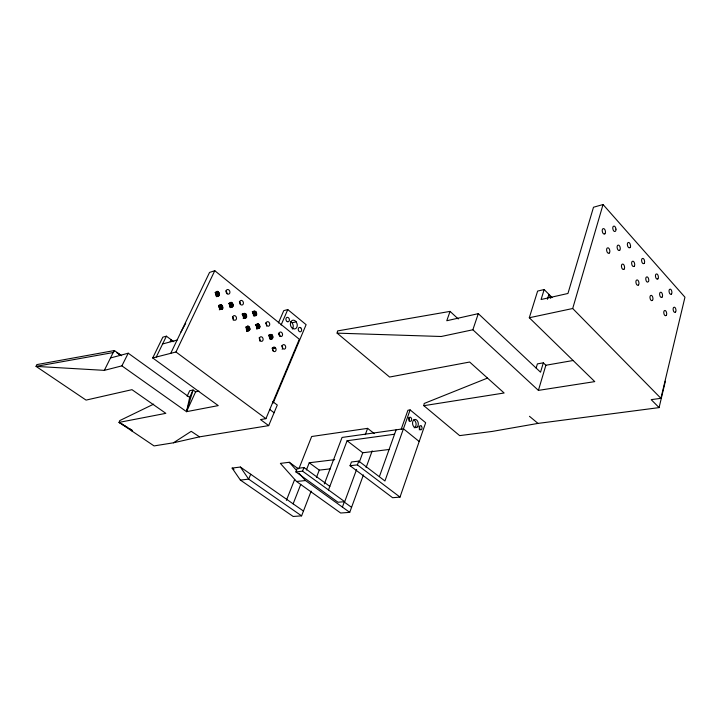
<?xml version="1.0" encoding="UTF-8"?>
<svg xmlns="http://www.w3.org/2000/svg" width="721" height="721" viewBox="0 0 721 721"><rect width="100%" height="100%" fill="white"/><g stroke="black" fill="none" stroke-linecap="round" stroke-linejoin="round"><path stroke-width="1.08" d="M272.736 337.933L269.645 338.69L269.239 335.923L272.331 335.157C274.62 345.17 264.012 332.336 272.331 335.157M259.884 327.019C257.145 317.006 253.738 333.336 259.884 327.019L256.649 328.352L259.722 327.55M249.899 329.362C247.096 319.277 243.68 335.743 249.899 329.362L246.663 330.696L249.736 329.903M253.431 315.582L253.549 313.869L252.629 312.382L255.703 311.535C260.047 320.908 247.123 311.31 255.703 311.535M256.802 327.821L256.55 326.063L255.387 324.883M246.483 316.988L243.419 317.826L243.536 316.104L242.607 314.608L245.672 313.761C250.079 323.206 236.957 313.518 245.672 313.761M246.825 330.164L246.24 327.893L249.313 327.082M232.189 302.991L229.143 303.874L230.134 306.587L233.18 305.713C230.387 295.493 226.773 312.031 233.18 305.713M219.481 294.772C216.661 284.453 212.938 301.099 219.481 294.772L216.273 296.232L219.31 295.313M222.636 308.462L219.59 309.345L219.716 307.588L218.742 306.074L221.789 305.181C226.34 314.807 212.812 304.893 221.789 305.181M216.444 295.691L215.444 292.951L218.481 292.023M665.357 381.247L659.093 407.608L537.992 423.407L492.209 431.428L459.656 435.619L423.849 405.68L424.173 403.472L487.432 378.11M423.849 405.68L504.132 392.999L469.65 362.032L389.592 377.038L337.104 333.138L337.59 330.912L450.066 311.391L458.268 318.97M121.642 355.714L114.414 350.541L36.798 364.61L36.05 366.394L104.347 370.36L121.894 365.862L186.523 411.664L189.677 397.397L193.084 389.998L195.625 391.836L198.906 391.152M659.093 407.608L651.198 399.65L660.923 398.316L684.95 297.205L603.044 204.53L593.5 207.242L567.95 293.474L541.092 299.512L544.166 289.554L552.079 297.539M660.923 398.316L572.699 308.507L603.044 204.53M536.145 368.025L537.388 363.88L543.328 362.834L540.534 372.198L478.302 313.644L446.777 320.737L450.066 311.391M544.166 289.554L537.623 291.068L529.304 317.745L594.762 381.616L538.407 390.385L545.869 365.25L543.328 362.834M173.797 341.709L166.398 336.184L162.838 337.167L152.708 357.958L218.256 405.608L186.523 411.664L193.084 389.998L189.686 390.719L187.127 396.253M547.383 299.314L548.906 294.339L550.709 298.377M131.871 430.969L132.087 430.329M337.104 333.138L441.234 336.5L472.859 329.767L478.302 313.644M410.132 409.907L384.942 480.988L358.788 461.116L351.442 461.981L350.055 465.721L392.612 497.715L400.011 497.102L425.669 422.722L410.132 409.907L407.933 410.249L401.236 429.103M272.808 401.66L277.288 405.049L268.69 425.624L199.501 436.854L173.437 442.802L154.051 445.92L119.118 422.38L119.731 420.604L153.681 404.13M379.453 476.437L396.126 429.824M298.377 468.857L289.283 462.278L280.37 463.387L296.538 481.493L340.673 513.019L349.73 512.361L363.411 474.896M366.088 467.578L372.198 450.823M114.089 350.676L104.347 370.36M350.055 465.721L357.391 464.883L358.788 461.116M342.394 507.088L344.25 502.059L351.56 507.341M329.83 486.378L303.974 467.568L297.322 468.353L295.907 471.922L337.987 502.231L344.701 501.681L356.616 469.416M359.301 462.134L362.762 452.77L389.313 449.453M365.286 434.664L367.62 428.355L374.244 433.564M328.488 489.938L347.098 440.747L394.549 434.231M324.324 483.935L342.06 437.44L403.445 428.788L419.189 441.504M303.46 511.054L240.381 467.037L232.126 468.082L240.381 480.078L293.177 516.47L301.603 515.857L311.157 491.109M316.429 477.464L319.268 470.119L330.371 468.857M293.132 503.844L300.783 484.332M306.416 469.957L309.237 462.765L334.724 459.665M295.907 471.922L302.559 471.155L303.974 467.568M286.39 500.374L294.682 479.429M299.233 467.92L311.661 436.511L367.62 428.355M250.71 474.247L248.673 479.141L240.381 480.078M268.69 425.624L260.506 419.586L265.923 418.667L299.314 339.249L214.786 270.699L209.55 272.43L170.733 353.335M273.151 403.102L306.11 324.675L287.769 309.561L283.768 310.643L278.414 322.963M281.091 325.018L287.769 309.561M186.523 411.664L195.625 391.836M152.708 357.958L175.969 351.992L214.786 270.699M170.183 341.646L171.12 339.708L172.184 341.664M156.268 357.048L166.398 336.184M121.894 365.862L128.23 353.209L189.677 397.397M114.414 350.541L113.413 352.506L36.05 366.394L86.06 400.101L131.979 389.673L165.848 413.34L119.118 422.38L131.159 429.761M180.881 332.192L185.667 323.414M173.437 442.802L191.209 431.329L199.501 436.854M414.205 427.814L414.836 427.463A4.11 2.848 81.7 0 0 415.945 422.948L415.611 421.947A4.11 2.848 81.7 0 0 413.782 419.955M629.866 247.582L629.127 247.781A2.641 1.433 77 0 1 627.694 246.167L627.378 244.798A2.803 1.523 77 0 1 627.964 242.653L628.703 242.463A2.641 1.433 77 0 1 630.136 244.077L630.451 245.446M215.471 292.212L217.49 291.59M214.966 292.663L218.003 291.735M215.858 293.375L218.896 292.447M216.192 293.898L219.22 292.969M216.399 294.483L219.436 293.564M216.489 295.096L219.526 294.177M216.994 296.376L219.022 295.763M216.606 296.701L218.625 296.088M218.778 305.353L220.806 304.758M219.283 305.488L221.311 304.893M229.197 303.153L231.225 302.568M228.674 303.595L231.72 302.703M219.166 306.488L222.203 305.605M219.49 307.011L222.528 306.128M229.557 304.289L232.604 303.406M219.716 307.588L222.762 306.704M229.873 304.803L232.928 303.92M219.806 308.2L222.852 307.326M230.089 305.389L233.135 304.505M219.761 308.804L222.807 307.921M230.179 305.992L233.225 305.118M219.301 309.796L222.338 308.912M229.963 307.128L233.018 306.245M230.693 307.281L232.73 306.695M230.314 307.606L232.351 307.02M242.193 313.941L244.239 313.374M242.68 313.914L244.725 313.347M242.148 314.329L245.212 313.482M252.242 311.715L254.288 311.148M252.72 311.697L254.765 311.13M253.197 311.823L255.243 311.256M243.013 315.014L246.077 314.176M243.328 315.528L246.393 314.68M253.026 312.788L256.099 311.95M253.341 313.302L256.415 312.454M243.536 316.104L246.6 315.257M253.549 313.869L256.613 313.022M243.626 316.708L246.69 315.861M243.581 317.294L246.645 316.456M253.639 314.464L256.703 313.626M253.594 315.05L256.667 314.212M243.139 318.276L246.203 317.438M254.459 315.302L256.505 314.744M243.788 318.322L245.834 317.763M254.189 315.744L256.234 315.185M253.819 316.059L255.865 315.51M110.655 357.931L128.23 353.209M162.622 343.962L177.096 340.069M245.915 326.811L247.961 326.271M246.402 326.937L248.448 326.406M255.937 324.486L257.983 323.945M245.834 327.487L248.907 326.676M256.415 324.612L258.469 324.071M255.847 325.162L258.92 324.351M256.234 325.559L259.317 324.756M246.555 328.397L249.628 327.595M256.55 326.063L259.623 325.261M246.78 328.965L249.854 328.163M256.757 326.631L259.83 325.829M246.861 329.569L249.935 328.767M256.847 327.235L259.921 326.433M247.411 330.885L249.457 330.353M246.591 331.399L249.087 330.678M257.397 328.524L259.452 327.992M256.595 329.037L259.082 328.325M290.554 321.521A4.452 3.353 75.2 0 1 292.122 322.837L296.142 321.809L297.097 323.882A4.47 3.353 75.3 0 1 295.673 328.614C293.375 329.921 290.96 327.532 290.536 325.324A4.47 3.353 75.3 0 1 291.978 320.584L292.789 320.259A4.47 3.353 75.3 0 1 296.142 321.809M268.969 334.877L271.024 334.364M269.438 335.004L271.493 334.49M268.852 335.526L271.943 334.76M269.546 336.428L272.637 335.653M269.753 336.986L272.844 336.22M269.834 337.581L272.926 336.815M269.798 338.158L272.889 337.401M270.411 338.879L272.466 338.374M270.051 339.203L272.114 338.699M275.107 347.441A2.316 1.775 76.3 0 0 272.484 348.982A2.316 1.775 76.3 0 0 274.998 351.533A2.316 1.775 76.3 0 0 275.494 347.837L272.006 348.18L272.403 348.567A2.307 1.775 76.3 0 1 272.962 350.803M272.403 348.567L275.494 347.837M529.304 317.745L572.699 308.507M545.869 365.25L573.303 360.473M529.466 416.305L537.992 423.407M296.538 481.493L305.497 480.547L349.73 512.361M119.118 422.38L127.59 427.544M129.465 428.698L132.285 430.419M301.603 515.857L248.673 479.141L240.381 467.037M232.126 468.082L233.974 469.362M120.497 355.174L116.829 352.605L120.416 355.201M302.559 471.155L344.701 501.681M309.237 462.765L319.268 470.119M175.969 351.992L265.923 418.667M269.582 409.348L274.079 412.718M357.391 464.883L400.011 497.102M347.098 440.747L362.762 452.77M278.378 333.949L280.09 335.319M472.859 329.767L538.407 390.385M408.627 417.838L408.942 418.18A2.064 1.433 81.5 0 0 409.591 421.01L409.952 421.235A2.064 1.433 81.5 0 0 411.52 420.334A2.064 1.433 81.5 0 0 411.141 417.847L410.826 417.513A2.064 1.433 81.5 0 0 408.897 418.189A2.064 1.433 81.5 0 1 409.113 421.073M289.283 462.278L296.655 470.588M298.864 473.075L305.497 480.547M292.122 322.837L293.077 324.901A4.452 3.353 75.2 0 1 292.338 329.01M615.95 229.161L615.635 227.773A2.677 1.469 76.4 0 0 614.157 226.115L613.4 226.295A2.839 1.559 76.4 0 0 612.787 228.449L613.111 229.837A2.677 1.469 76.4 0 0 614.58 231.495L615.346 231.306A2.839 1.559 76.4 0 0 615.95 229.161M419.018 426.345A2.046 1.415 81.9 0 1 419.225 429.869M265.679 322.873A2.307 1.775 74.6 0 1 266.473 326.036M239.363 301.72A2.352 1.83 72.6 0 1 240.336 304.415M232.405 316.87A2.37 1.857 73.3 0 1 233.225 320.115M259.046 337.915A2.325 1.802 75.4 0 1 259.848 341.105M281.632 345.729A2.289 1.748 76.3 0 1 282.154 349.306M278.486 333.183A2.289 1.748 75.5 0 1 279.424 335.797M225.844 290.869A2.379 1.857 71.4 0 1 226.836 293.591M630.569 245.582A2.803 1.523 77 0 1 629.992 247.718M648.485 281.569L647.494 282.154A2.605 1.397 78 0 1 646.097 280.604L645.791 279.252A2.767 1.487 78 0 1 646.349 277.098L647.061 276.882A2.605 1.397 78 0 1 648.458 278.432L648.765 279.784A2.767 1.487 78 0 1 648.485 281.569M675.451 312.13L674.775 312.373A2.542 1.334 78.9 0 1 673.441 310.895L673.144 309.57A2.695 1.415 78.9 0 1 673.666 307.443L674.342 307.2A2.542 1.334 78.9 0 1 675.667 308.678L675.965 309.994A2.695 1.415 78.9 0 1 675.451 312.13M666.141 315.465L665.447 315.717A2.569 1.361 79 0 1 664.095 314.23L663.789 312.887A2.731 1.442 79 0 1 664.32 310.733L665.014 310.49A2.569 1.361 79 0 1 666.366 311.977L666.673 313.311A2.731 1.451 79 0 1 666.141 315.465M671.377 294.087L670.692 294.321A2.542 1.334 78.5 0 1 669.358 292.825L669.061 291.5A2.695 1.415 78.5 0 1 669.575 289.382L670.26 289.157A2.542 1.334 78.5 0 1 671.593 290.662L671.891 291.978A2.695 1.415 78.5 0 1 671.377 294.087M661.995 297.214L661.301 297.449A2.569 1.361 78.5 0 1 659.94 295.934L659.634 294.592A2.731 1.451 78.5 0 1 660.166 292.456L660.869 292.221A2.569 1.361 78.5 0 1 662.229 293.735L662.527 295.069A2.731 1.451 78.5 0 1 661.995 297.214M652.397 300.405L651.694 300.639A2.605 1.397 78.5 0 1 650.297 299.116L649.991 297.764A2.758 1.478 78.5 0 1 650.549 295.592L651.252 295.358A2.605 1.397 78.5 0 1 652.64 296.89L652.947 298.233A2.758 1.478 78.5 0 1 652.397 300.405M657.84 278.928L657.146 279.144A2.578 1.37 78 0 1 655.777 277.612L655.47 276.269A2.731 1.451 78 0 1 656.011 274.151L656.714 273.935A2.578 1.37 78 0 1 658.075 275.467L658.381 276.81A2.731 1.451 78 0 1 657.84 278.928M638.382 285.038L637.652 285.264A2.632 1.433 78 0 1 636.228 283.704L635.913 282.326A2.794 1.514 78 0 1 636.49 280.154L637.22 279.928A2.632 1.433 78 0 1 638.644 281.487L638.95 282.857A2.794 1.514 78 0 1 638.382 285.038M644.042 263.462L643.321 263.67A2.605 1.397 77.5 0 1 641.915 262.102L641.609 260.741A2.767 1.487 77.5 0 1 642.177 258.614L642.898 258.406A2.605 1.397 77.5 0 1 644.295 259.984L644.601 261.335A2.767 1.487 77.5 0 1 644.042 263.462M634.129 266.319L633.399 266.536A2.641 1.433 77.5 0 1 631.966 264.949L631.65 263.58A2.803 1.523 77.5 0 1 632.227 261.417L632.966 261.209A2.641 1.433 77.5 0 1 634.39 262.795L634.705 264.165A2.803 1.523 77.5 0 1 634.129 266.319M623.98 269.248L623.232 269.465A2.668 1.469 77.5 0 1 621.772 267.861L621.457 266.473A2.83 1.559 77.5 0 1 622.052 264.283L622.809 264.075A2.668 1.469 77.5 0 1 624.26 265.679L624.575 267.058A2.83 1.559 77.5 0 1 623.98 269.248M417.044 427.156L416.368 427.526A4.119 2.839 81.7 0 1 413.043 425.453L412.709 424.444A4.119 2.839 81.7 0 1 413.818 419.91L414.494 419.541A4.119 2.839 81.7 0 1 417.81 421.623L418.144 422.623A4.119 2.839 81.7 0 1 417.044 427.156M619.663 250.295L618.906 250.493A2.677 1.469 77 0 1 617.437 248.871L617.122 247.474A2.839 1.559 77 0 1 617.726 245.302L618.483 245.113A2.677 1.469 77 0 1 619.952 246.735L620.267 248.123A2.839 1.559 77 0 1 619.663 250.295M609.218 253.062L608.443 253.269A2.704 1.505 76.9 0 1 606.947 251.629L606.622 250.223A2.866 1.595 76.9 0 1 607.244 248.024L608.019 247.817A2.704 1.505 76.9 0 1 609.515 249.466L609.84 250.863A2.866 1.595 76.9 0 1 609.218 253.062M604.838 233.856L604.063 234.046A2.713 1.505 76.4 0 1 602.549 232.378L602.233 230.963A2.875 1.595 76.4 0 1 602.855 228.791L603.639 228.602A2.713 1.505 76.4 0 1 605.144 230.269L605.46 231.675A2.875 1.595 76.4 0 1 604.838 233.856M421.226 426.03L420.866 425.823A2.055 1.415 81.9 0 0 419.325 426.724A2.055 1.415 81.9 0 0 419.703 429.193L420.01 429.527A2.055 1.415 81.9 0 0 421.911 428.833A2.055 1.415 81.9 0 0 421.226 426.03M300.711 327.803L300.287 327.541A2.226 1.667 75.7 0 0 298.422 328.361A2.226 1.667 75.7 0 0 298.818 331.029L299.179 331.417A2.226 1.667 75.7 0 0 301.468 330.858A2.226 1.667 75.7 0 0 300.711 327.803M287.3 321.638L286.877 321.368A2.244 1.694 74.8 0 1 286.102 318.285A2.244 1.694 74.8 0 1 288.436 317.745L288.806 318.132A2.244 1.694 74.8 0 1 289.202 320.827A2.244 1.694 74.8 0 1 287.3 321.638M227.124 293.735L226.385 292.789A2.388 1.866 71.5 0 1 227.584 289.509A2.388 1.866 71.5 0 1 229.909 292.483A2.388 1.866 71.5 0 1 227.124 293.735M279.973 336.148L279.279 335.256A2.298 1.748 75.5 0 1 280.361 332.02A2.298 1.748 75.5 0 1 282.542 334.841A2.298 1.748 75.5 0 1 279.973 336.148M266.139 323.17A2.316 1.775 74.6 0 0 268.482 326.189A2.316 1.775 74.6 0 0 269.131 322.467A2.316 1.775 74.6 0 0 266.139 323.17M239.696 301.91A2.361 1.83 72.6 0 0 242.121 305.01A2.361 1.83 72.6 0 0 242.806 301.243A2.361 1.83 72.6 0 0 239.696 301.91M232.73 317.141A2.379 1.866 73.3 0 0 235.181 320.241A2.379 1.866 73.3 0 0 235.875 316.429A2.379 1.866 73.3 0 0 232.73 317.141M259.488 338.293A2.334 1.802 75.4 0 0 261.858 341.312A2.334 1.802 75.4 0 0 262.516 337.545A2.334 1.802 75.4 0 0 259.488 338.293M282.335 345.611A2.298 1.748 76.3 0 0 284.029 349.135A2.298 1.748 76.3 0 0 285.417 345.873A2.298 1.748 76.3 0 0 282.335 345.611"/></g></svg>
